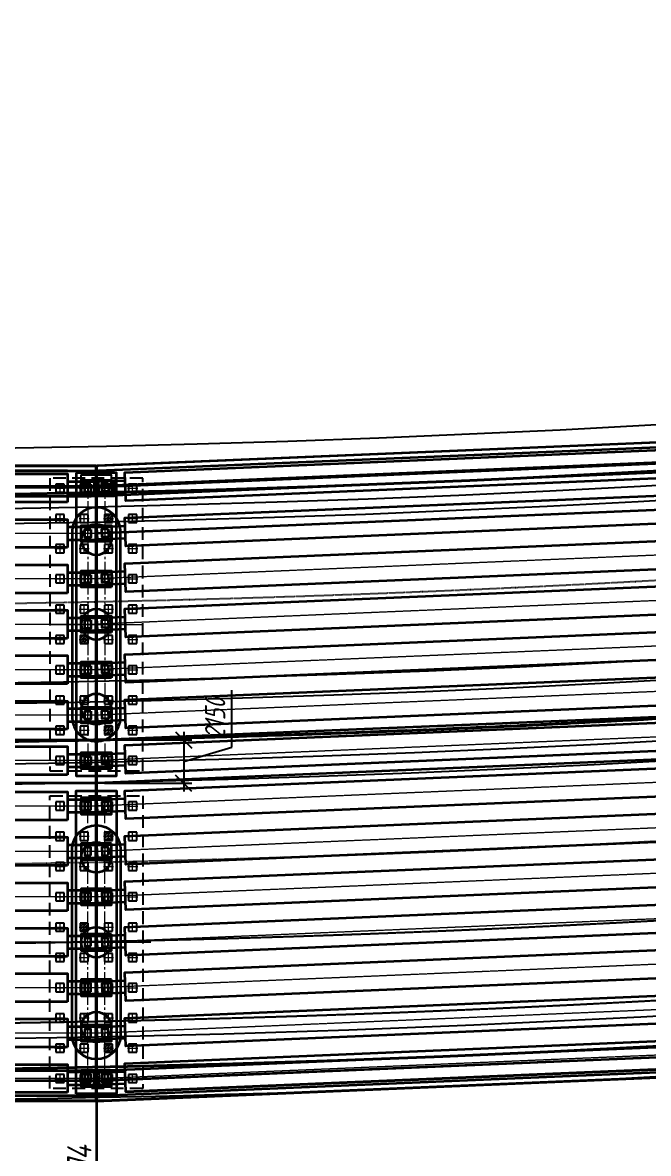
# Model space of a CAD drawing. Header units: millimetres. Extents: x 1864 to 10174863, y -4887456 to 5366151.
# Drawn here: x 6865944 to 6896950, y -3172701 to -3116681 of the extents above; entities that cross this region are included whole.
import ezdxf
from ezdxf import colors
from ezdxf.entities.mleader import LeaderData, LeaderLine
from ezdxf.math import Vec2, Vec3

# ---------------------------------------------------------------- set-up
doc = ezdxf.new("R2010")
doc.units = ezdxf.units.MM
for name, pattern in [('15-15', [6, 1.5, -3, 1.5]), ('DASHED', [7, 5, -2, 0]), ('невидимая', [9.525, 6.35, -3.175]), ('осевая', [2, 1.25, -0.25, 0.25, -0.25])]:
    doc.linetypes.add(name, pattern=pattern)
for name, color, linetype, lineweight in [('1-Бетон', 106, 'Continuous', 35), ('ИС_Выноски', 3, 'Continuous', 18), ('ИС_Ось', 3, 'осевая', 18)]:
    doc.layers.add(name, color=color, linetype=linetype, lineweight=lineweight)
doc.layers.add('_Defpoints', color=8, linetype='Continuous', plot=False)
for name, color, linetype in [('_Размер', 7, 'Continuous'), ('ИС_Невидимая', 4, 'невидимая'), ('Основное направление 30.05.Верх покрытия', 7, 'Continuous'), ('Основное направление 30.05.Ось трассы', 7, 'Continuous'), ('Ось_петли_новый план.Верх покрытия', 7, 'Continuous'), ('Петля 1 ось справа.Верх покрытия', 7, 'Continuous'), ('Штриховая', 7, 'Continuous')]:
    doc.layers.add(name, color=color, linetype=linetype)
doc.styles.add('0', font='isocpeur.ttf', dxfattribs={"width": 0.8, "oblique": 15})
doc.styles.add('ISOCPEUR', font='isocpeur.ttf', dxfattribs={"width": 0.8, "oblique": 15, "height": 2.5})
doc.dimstyles.new('М25', dxfattribs={"dimscale": 25, "dimtxt": 2.5, "dimasz": 2, "dimexe": 1, "dimexo": 1, "dimgap": 1, "dimtad": 1, "dimdec": 0, "dimtxsty": '0', "dimblk1": 'OBLIQUE', "dimblk2": 'OBLIQUE', "dimsah": 1, "dimcen": 2.5, "dimdle": 1, "dimclrd": 256, "dimclre": 256, "dimclrt": 256, "dimaunit": 1, "dimadec": 0, "dimazin": 0, "dimtfac": 0.75, "dimtdec": 0, "dimtmove": 1, "dimatfit": 2, "dimldrblk": 'OBLIQUE', "dimfxl": 1, "dimtolj": 1, "dimtzin": 0, "dimlwd": -1, "dimlwe": -1, "dimarcsym": 0})
doc.dimstyles.new('М400нов', dxfattribs={"dimscale": 400, "dimtxt": 2.5, "dimasz": 2, "dimexe": 1, "dimexo": 1, "dimgap": 0.8, "dimtad": 1, "dimdec": 0, "dimzin": 0, "dimdsep": 46, "dimtxsty": '0', "dimblk": 'OBLIQUE', "dimcen": 0.09, "dimdle": 1, "dimclrd": 256, "dimclre": 256, "dimclrt": 256, "dimadec": 4, "dimazin": 0, "dimtfac": 1, "dimtdec": 0, "dimtmove": 1, "dimatfit": 2, "dimfxl": 1, "dimtolj": 1, "dimtzin": 0, "dimlwd": -1, "dimarcsym": 0})
pattern_1 = [(176.87772, (55.16791, 0.97434), (-0.00518798, -0.09510861), [])]
pattern_2 = [(176.87772, (58.8343, 5.87307), (-0.00518798, -0.09510861), [])]
pattern_3 = [(176.87772, (51.01628, -1.1361), (-0.00518798, -0.09510861), [])]

# ---------------------------------------------------------------- blocks, each defined once
blk = doc.blocks.new('дорога план')
at = {"layer": 'Основное направление 30.05.Верх покрытия', "color": 84, "flags": 128}
for points in [[(-265125, 81028, 0.025264), (-191155, 52344, 0.186442), (374243, 80227)], [(-265125, 49916, 0.021366), (-200103, 25285, 0.038759), (-77769, -4898, 0.025058), (2819, -17929, 0.040644), (135520, -15696)]]:
    blk.add_lwpolyline(points, format="xyb", dxfattribs=at)
at = {"layer": 'Основное направление 30.05.Верх покрытия', "color": 6, "flags": 128}
for points in [[(-265125, 77743, 0.024838), (-192097, 49496, 0.186005), (374243, 76946)], [(-265125, 67192, 0.023497), (-195127, 40334, 0.184624), (374243, 66407)], [(-265125, 63916, 0.023087), (-196068, 37485, 0.184202), (374243, 63136)], [(-265125, 53180, 0.021762), (-199161, 28134, 0.038759), (-77278, -1938, 0.025058), (3012, -14935, 0.040649), (135241, -12708)]]:
    blk.add_lwpolyline(points, format="xyb", dxfattribs=at)
at = {"layer": 'Основное направление 30.05.Верх покрытия', "color": 5, "flags": 128}
for points in [[(-265125, 76921, 0.024735), (-192332, 48784, 0.185896), (374243, 76126)], [(374243, 67498, -0.184765), (-194813, 41283, -0.023634), (-265125, 68284, -0.023634)], [(-265125, 62822, 0.022954), (-196382, 36536, 0.184063), (374243, 62046)]]:
    blk.add_lwpolyline(points, format="xyb", dxfattribs=at)
at = {"layer": 'Основное направление 30.05.Ось трассы', "color": 1, "lineweight": 40, "flags": 128}
blk.add_lwpolyline([(-265125, 65117, 0.208487), (374243, 64335)], format="xyb", dxfattribs=at)
at = {"layer": 'Ось_петли_новый план.Верх покрытия', "color": 5, "linetype": 'DASHED', "flags": 128}
for points in [[(134781, -8031, -0.065719), (-77117, -1002)], [(135168, -11962, -0.065719), (-77764, -4899, -0.065719)]]:
    blk.add_lwpolyline(points, format="xyb", dxfattribs=at)
at = {"layer": 'Петля 1 ось справа.Верх покрытия', "color": 5, "linetype": '15-15', "flags": 128}
for points in [[(-265125, 72600, 0.024182), (-193572, 45033, 0.185328), (374243, 71810)], [(-265125, 58518, 0.022417), (-197623, 32786, 0.183514), (374243, 57743)]]:
    blk.add_lwpolyline(points, format="xyb", dxfattribs=at)
blk = doc.blocks.new('б33 план')
at = {"layer": '1-Бетон'}
blk.add_lwpolyline([(1400, 700), (31600, 700), (31600, -700), (1400, -700)], close=True, dxfattribs=at)
for points in [[(1400, 310), (0, 310), (0, -310), (1400, -310)], [(31600, 310), (33000, 310), (33000, -310), (31600, -310)]]:
    blk.add_lwpolyline(points, dxfattribs=at)
at = {"layer": 'ИС_Ось', "color": 3, "ltscale": 20}
for points in [[(0, 0), (33000, 0)], [(400, 310), (400, -310)], [(32600, 310), (32600, -310)]]:
    blk.add_lwpolyline(points, dxfattribs=at)
blk = doc.blocks.new('*U576')
at = {"rotation": 182.4098864728825}
blk.add_blockref('б33 план', (16485, 694), dxfattribs=at)
blk = doc.blocks.new('*U577')
at = {"layer": '_Defpoints', "color": 0, "linetype": 'ByBlock', "lineweight": -2, "transparency": 16777216}
for p in [(0, 0), (0, -2252), (0, -4504), (0, -6756), (0, -9008), (0, -11260), (0, -13512), (0, -15764), (0, -18016), (0, -20268), (0, -22520), (0, -24772), (0, -27024), (0, -29276)]:
    blk.add_blockref('*U576', p, dxfattribs=at)
blk = doc.blocks.new('*U574')
blk.add_blockref('б33 план', (-16500, 0))
blk = doc.blocks.new('*U575')
at = {"layer": '_Defpoints', "color": 0, "linetype": 'ByBlock', "lineweight": -2, "transparency": 16777216}
for p in [(0, 29250), (0, 27000), (0, 24750), (0, 22500), (0, 20250), (0, 18000), (0, 15750), (0, 13500), (0, 11250), (0, 9000), (0, 6750), (0, 4500), (0, 2250), (0, 0)]:
    blk.add_blockref('*U574', p, dxfattribs=at)
blk = doc.blocks.new('_None')
blk = doc.blocks.new('*U556')
at = {"layer": 'ИС_Ось', "ltscale": 500}
blk.add_lwpolyline([(0, 500), (0, -1000)], dxfattribs=at)
blk = doc.blocks.new('*U557')
at = {"color": 0, "linetype": 'ByBlock', "lineweight": -2, "transparency": 16777216}
for p in [(0, 0), (4200, 0), (8400, 0)]:
    blk.add_blockref('*U556', p, dxfattribs=at)
blk = doc.blocks.new('*U562')
at = {"layer": '1-Бетон'}
blk.add_circle((0, 0), 750, dxfattribs=at)
blk = doc.blocks.new('*U563')
at = {"layer": '1-Бетон', "color": 0, "linetype": 'ByBlock', "lineweight": -2, "transparency": 16777216}
for p in [(0, 0), (4200, 0), (8400, 0)]:
    blk.add_blockref('*U562', p, dxfattribs=at)
blk = doc.blocks.new('*U560')
at = {"layer": 'ИС_Ось', "ltscale": 500}
blk.add_line((0, -725), (0, 725), dxfattribs=at)
blk = doc.blocks.new('*U561')
at = {"layer": '1-Бетон', "color": 0, "linetype": 'ByBlock', "lineweight": -2, "transparency": 16777216}
for p in [(0, 0), (2250, 0), (4500, 0), (6750, 0), (9000, 0), (11250, 0), (13500, 0)]:
    blk.add_blockref('*U560', p, dxfattribs=at)
blk = doc.blocks.new('*U558')
at = {"layer": '1-Бетон'}
blk.add_circle((0, 0), 750, dxfattribs=at)
blk = doc.blocks.new('*U559')
at = {"layer": '1-Бетон', "color": 0, "linetype": 'ByBlock', "lineweight": -2, "transparency": 16777216}
for p in [(0, 0), (4200, 0), (8400, 0)]:
    blk.add_blockref('*U558', p, dxfattribs=at)
blk = doc.blocks.new('*U554')
at = {"layer": 'ИС_Ось', "ltscale": 500}
blk.add_line((0, -725), (0, 725), dxfattribs=at)
blk = doc.blocks.new('*U555')
at = {"layer": '1-Бетон', "color": 0, "linetype": 'ByBlock', "lineweight": -2, "transparency": 16777216}
for p in [(0, 0), (2250, 0), (4500, 0), (6750, 0), (9000, 0), (11250, 0), (13500, 0)]:
    blk.add_blockref('*U554', p, dxfattribs=at)
blk = doc.blocks.new('_OBLIQUE')
at = {"color": 0, "linetype": 'ByBlock', "lineweight": -2}
blk.add_line((0.5, 0.5), (-0.5, -0.5), dxfattribs=at)
blk = doc.blocks.new('*D612')
at = {"layer": '_Defpoints', "color": 2, "transparency": 16777216}
for p, q in [((17298, 13288), (15748, 13288)), ((15773, 13074), (15773, 13313)), ((17273, 13074), (17273, 13313))]:
    blk.add_line(p, q, dxfattribs=at)
at = {"layer": 'Defpoints', "color": 0, "transparency": 16777216}
for p in [(15773, 13288), (15773, 13049), (17273, 13049)]:
    blk.add_point(p, dxfattribs=at)
at = {"layer": '_Defpoints', "color": 2, "transparency": 16777216, "xscale": 50, "yscale": 50, "zscale": 50}
for p, rotation in [((15773, 13288), 180.0000242058169), ((17273, 13288), 2.420581687090361e-05)]:
    blk.add_blockref('_OBLIQUE', p, dxfattribs=dict(at, rotation=rotation))
at = {"layer": '_Defpoints', "color": 2, "transparency": 16777216, "insert": (16523, 13344), "char_height": 62.5, "attachment_point": 5, "rotation": 0, "style": '0'}
blk.add_mtext('\\A1;1500', dxfattribs=at)
blk = doc.blocks.new('*D613')
at = {"layer": '_Defpoints', "color": 2, "transparency": 16777216}
for p, q in [((17298, 13049), (17422, 13049)), ((17397, 13074), (17397, 12224)), ((17298, 12249), (17422, 12249))]:
    blk.add_line(p, q, dxfattribs=at)
at = {"layer": 'Defpoints', "color": 0, "transparency": 16777216}
for p in [(17273, 13049), (17273, 12249), (17397, 12249)]:
    blk.add_point(p, dxfattribs=at)
at = {"layer": '_Defpoints', "color": 2, "transparency": 16777216, "xscale": 50, "yscale": 50, "zscale": 50}
for p, rotation in [((17397, 13049), 90), ((17397, 12249), 270)]:
    blk.add_blockref('_OBLIQUE', p, dxfattribs=dict(at, rotation=rotation))
at = {"layer": '_Defpoints', "color": 2, "transparency": 16777216, "insert": (17341, 12649), "char_height": 62.5, "attachment_point": 5, "rotation": 90, "style": '0'}
blk.add_mtext('\\A1;800', dxfattribs=at)
blk = doc.blocks.new('*U586')
at = {"layer": 'ИС_Невидимая', "ltscale": 20}
blk.add_lwpolyline([(-0.2, -0.2), (0.2, -0.2), (0.2, 0.2), (-0.2, 0.2), (-0.2, -0.2)], dxfattribs=at)
at = {"layer": 'ИС_Ось', "ltscale": 50}
for points in [[(-0.25, 0), (0.25, 0)], [(0, -0.25), (0, 0.25)]]:
    blk.add_lwpolyline(points, dxfattribs=at)
blk = doc.blocks.new('*U587')
at = {"color": 0, "linetype": 'ByBlock', "lineweight": -2, "transparency": 16777216}
for p in [(0, 0), (1.2, 0), (2.4, 0), (3.6, 0), (0, -1.5), (1.2, -1.5), (2.4, -1.5), (3.6, -1.5), (0, -3), (1.2, -3), (2.4, -3), (3.6, -3), (0, -4.5), (1.2, -4.5), (2.4, -4.5), (3.6, -4.5), (0, -6), (1.2, -6), (2.4, -6), (3.6, -6), (0, -7.5), (1.2, -7.5), (2.4, -7.5), (3.6, -7.5), (0, -9), (1.2, -9), (2.4, -9), (3.6, -9), (0, -10.5), (1.2, -10.5), (2.4, -10.5), (3.6, -10.5), (0, -12), (1.2, -12), (2.4, -12), (3.6, -12), (0, -13.5), (1.2, -13.5), (2.4, -13.5), (3.6, -13.5)]:
    blk.add_blockref('*U586', p, dxfattribs=at)
blk = doc.blocks.new('*U600')
at = {"layer": 'ИС_Невидимая', "ltscale": 20}
blk.add_lwpolyline([(-0.2, -0.2), (0.2, -0.2), (0.2, 0.2), (-0.2, 0.2), (-0.2, -0.2)], dxfattribs=at)
at = {"layer": 'ИС_Ось', "ltscale": 50}
for points in [[(-0.25, 0), (0.25, 0)], [(0, -0.25), (0, 0.25)]]:
    blk.add_lwpolyline(points, dxfattribs=at)
blk = doc.blocks.new('*U601')
at = {"color": 0, "linetype": 'ByBlock', "lineweight": -2, "transparency": 16777216}
for p in [(0, 0), (1.2, 0), (2.4, 0), (3.6, 0), (0, -1.5), (1.2, -1.5), (2.4, -1.5), (3.6, -1.5), (0, -3), (1.2, -3), (2.4, -3), (3.6, -3), (0, -4.5), (1.2, -4.5), (2.4, -4.5), (3.6, -4.5), (0, -6), (1.2, -6), (2.4, -6), (3.6, -6), (0, -7.5), (1.2, -7.5), (2.4, -7.5), (3.6, -7.5), (0, -9), (1.2, -9), (2.4, -9), (3.6, -9), (0, -10.5), (1.2, -10.5), (2.4, -10.5), (3.6, -10.5), (0, -12), (1.2, -12), (2.4, -12), (3.6, -12), (0, -13.5), (1.2, -13.5), (2.4, -13.5), (3.6, -13.5)]:
    blk.add_blockref('*U600', p, dxfattribs=at)
blk = doc.blocks.new('св поле кальм пл')
at = {"layer": 'Штриховая'}
h = blk.add_hatch(dxfattribs=at)
h.set_pattern_fill('ANSI31', color=256, scale=0.03)
h.set_pattern_definition(pattern_2)
h.paths.add_polyline_path([(-12.408, 33.801), (-12.675, 34.099), (-12.972, 33.832), (-12.705, 33.534)])
h = blk.add_hatch(dxfattribs=at)
h.set_pattern_fill('ANSI31', color=256, scale=0.03)
h.set_pattern_definition(pattern_1)
h.paths.add_polyline_path([(-16.074, 28.902), (-16.341, 29.2), (-16.639, 28.933), (-16.372, 28.635)])
h = blk.add_hatch(dxfattribs=at)
h.set_pattern_fill('ANSI31', color=256, scale=0.03)
h.set_pattern_definition(pattern_3)
h.paths.add_polyline_path([(-20.226, 26.792), (-20.493, 27.089), (-20.79, 26.822), (-20.523, 26.525)])
h = blk.add_hatch(dxfattribs=at)
h.set_pattern_fill('ANSI31', color=256, scale=0.03)
h.set_pattern_definition(pattern_3)
h.paths.add_polyline_path([(-24.432, 23.02), (-24.699, 23.318), (-24.402, 23.585), (-24.135, 23.287)])
h = blk.add_hatch(dxfattribs=at)
h.set_pattern_fill('ANSI31', color=256, scale=0.03)
h.set_pattern_definition(pattern_1)
h.paths.add_polyline_path([(-26.982, 19.123), (-27.249, 19.42), (-26.951, 19.687), (-26.684, 19.39)])
h = blk.add_hatch(dxfattribs=at)
h.set_pattern_fill('ANSI31', color=256, scale=0.03)
h.set_pattern_definition(pattern_2)
h.paths.add_polyline_path([(-32.251, 16.011), (-32.518, 16.309), (-32.22, 16.576), (-31.953, 16.278)])
at = {"layer": 'ИС_Невидимая', "ltscale": 0.1}
for points in [[(-9.265, 32.992), (-20.061, 23.313), (-23.132, 26.738), (-12.336, 36.417), (-9.265, 32.992)], [(-31.788, 12.799), (-20.992, 22.478), (-24.063, 25.903), (-34.859, 16.224), (-31.788, 12.799)]]:
    blk.add_lwpolyline(points, dxfattribs=at)
at = {"layer": 'ИС_Ось', "color": 1, "ltscale": 500}
blk.add_line((-21.595, 24.087), (-22.529, 25.129), dxfattribs=at)
at = {"layer": 'ИС_Ось', "color": 1, "lineweight": 40, "ltscale": 2, "true_color": 0xff0000, "flags": 128}
blk.add_lwpolyline([(34.634, -46.806, 0.046583), (-64.636, 63.963, 0.046583)], format="xyb", dxfattribs=at)
at = {"layer": 'ИС_Ось', "color": 1, "ltscale": 500}
for points in [[(-10.801, 34.705), (-21.989, 24.674)], [(-14.663, 28.152), (-17.734, 31.577)], [(-33.324, 14.512), (-22.136, 24.542)], [(-26.39, 17.639), (-29.461, 21.064)]]:
    blk.add_lwpolyline(points, dxfattribs=at)
at = {"color": 1, "rotation": 131.8774809}
for name, p in [('*U601', (-20.023, 24.019)), ('*U587', (-31.75, 13.505))]:
    blk.add_blockref(name, p, dxfattribs=at)
blk = doc.blocks.new('*D416')
at = {"layer": '1-Бетон', "transparency": 16777216}
blk.add_line((6933750, -3141932), (6934314, -3147451), dxfattribs=at)
blk.add_solid([(6934447, -3147438), (6934182, -3147465), (6934396, -3148247)], dxfattribs=at)
at = {"layer": 'Defpoints', "color": 0, "transparency": 16777216}
for p in [(6853074, -2352391), (6934396, -3148247)]:
    blk.add_point(p, dxfattribs=at)
at = {"layer": '1-Бетон', "transparency": 16777216, "insert": (6934808, -3144210), "char_height": 1000, "attachment_point": 5, "rotation": 275.8344, "style": '0'}
blk.add_mtext('\\A1;R800000', dxfattribs=at)
blk = doc.blocks.new('*D618')
at = {"layer": '_Размер', "transparency": 16777216}
for p, q in [((6876304, -3152579), (6876304, -3149751)), ((6873924, -3151819), (6873924, -3154767)), ((6873924, -3153293), (6876304, -3152579))]:
    blk.add_line(p, q, dxfattribs=at)
at = {"layer": '_Размер', "lineweight": -2, "transparency": 16777216}
for p, q in [((6869997, -3152219), (6874324, -3152219)), ((6869997, -3154367), (6874324, -3154367))]:
    blk.add_line(p, q, dxfattribs=at)
at = {"layer": 'Defpoints', "color": 0, "transparency": 16777216}
for p in [(6869597, -3152219), (6869597, -3154367), (6873924, -3154367)]:
    blk.add_point(p, dxfattribs=at)
at = {"layer": '_Размер', "transparency": 16777216, "xscale": 800, "yscale": 800, "zscale": 800}
for p, rotation in [((6873924, -3152219), 90), ((6873924, -3154367), 270)]:
    blk.add_blockref('_OBLIQUE', p, dxfattribs=dict(at, rotation=rotation))
at = {"layer": '_Размер', "transparency": 16777216, "insert": (6875484, -3151165), "char_height": 1000, "attachment_point": 5, "rotation": 90, "style": '0'}
blk.add_mtext('\\A1;2150', dxfattribs=at)
blk = doc.blocks.new('мост план кальмиус')
at = {"layer": '1-Бетон'}
for points in [[(-73548, 17251), (-48683.5, 15114.9), (-16232.3, 13749.2), (16229.7, 13749.2), (48680.9, 15114.9), (73545.4, 17251)], [(15099.2, 13499.2), (-16237.5, 13499.2), (-48699.5, 14865.4), (-73548, 17000.1)], [(-15101.7, 13499.2), (16235, 13499.2), (48696.9, 14865.4), (73545.4, 17000.1)], [(73545.4, -14060.2), (50585.4, -16032.6), (16888.5, -17450.8), (-16891.1, -17450.8), (-50587.9, -16032.6), (-73548, -14060.2)], [(-73548, -14311.1), (-50603.9, -16282.2), (-16896.3, -17700.8), (16893.8, -17700.8), (50601.3, -16282.2), (73545.4, -14311.1)], [(16507.4, -16700.8), (49479.2, -15336.1)], [(17990.5, -17254.3), (48163.8, -15984.4)], [(15098.3, -17300.8), (-15101.7, -17300.8)]]:
    blk.add_lwpolyline(points, dxfattribs=at)
at = {"layer": '1-Бетон', "color": 4}
for points in [[(-15101.7, 12749.2), (16250.7, 12749.2), (48744.8, 14116.7), (73545.4, 16247.3)], [(-15101.7, 12249.2), (16261.3, 12249.2), (48776.7, 13617.6), (73545.4, 15745.5)], [(16548.7, 13762.7), (49519.5, 15137.6), (49519.5, -16327.7), (16893.8, -17700.8), (16548.7, -17700), (16548.7, 13762.7)], [(-16501.3, 13750), (16498.7, 13750), (16498.7, -17700), (-16501.3, -17700), (-16501.3, 13750)], [(16498.7, 13750), (-16501.3, 13750)], [(49678, 11791.2), (16561.8, 10397.5)], [(16548.7, 171.2), (49520.6, 1534.1)], [(-16500.4, 170.2), (16497.8, 170.1)], [(49520.5, -587.4), (16548.7, -1975.8)], [(16498.7, -1975.8), (-16501.3, -1975)], [(-15101.7, -16200.8), (16862.2, -16200.8), (50505.5, -14784.9), (73545.4, -12805.6)], [(-15101.7, -16700.8), (16872.7, -16700.8), (50537.5, -15284), (73545.4, -13307.4)]]:
    blk.add_lwpolyline(points, dxfattribs=at)
at = {"layer": '1-Бетон', "color": 3}
for points in [[(15522.6, 13398.9), (15522.6, -1601.1), (17522.7, -1601.1), (17522.7, 13398.9)], [(15522.4, -17351.6), (15522.8, -2351.4), (17522.9, -2350.4), (17522.5, -17350.6)]]:
    blk.add_lwpolyline(points, close=True, dxfattribs=at)
at = {"layer": '1-Бетон', "color": 5}
for points in [[(17273.3, 12249.2), (15773.3, 12249.2), (15773.3, 13049.2), (17273.3, 13049.2), (17273.3, 12249.2)], [(17102.8, 12885.2), (17119.7, 12485.6), (16819.9, 12473), (16803.1, 12872.6), (17102.8, 12885.2)], [(16248.3, 12849.2), (16248.3, 12449.2), (15948.3, 12449.2), (15948.3, 12849.2), (16248.3, 12849.2)], [(17273.3, 9999.2), (15773.3, 9999.2), (15773.3, 10799.2), (17273.3, 10799.2), (17273.3, 9999.2)], [(16248.3, 10599.2), (16248.3, 10199.2), (15948.3, 10199.2), (15948.3, 10599.2), (16248.3, 10599.2)], [(17102.8, 10635.2), (17119.7, 10235.6), (16819.9, 10223), (16803.1, 10622.6), (17102.8, 10635.2)], [(17273.3, 7749.2), (15773.3, 7749.2), (15773.3, 8549.2), (17273.3, 8549.2), (17273.3, 7749.2)], [(16248.3, 8349.2), (16248.3, 7949.2), (15948.3, 7949.2), (15948.3, 8349.2), (16248.3, 8349.2)], [(17102.8, 8385.2), (17119.7, 7985.6), (16819.9, 7973), (16803.1, 8372.6), (17102.8, 8385.2)], [(17273.3, 5498.9), (15773.3, 5498.9), (15773.3, 6298.9), (17273.3, 6298.9), (17273.3, 5498.9)], [(16248.3, 6098.9), (16248.3, 5698.9), (15948.3, 5698.9), (15948.3, 6098.9), (16248.3, 6098.9)], [(17102.8, 6134.9), (17119.7, 5735.2), (16819.9, 5722.6), (16803.1, 6122.2), (17102.8, 6134.9)], [(17273.3, 3249.2), (15773.3, 3249.2), (15773.3, 4049.2), (17273.3, 4049.2), (17273.3, 3249.2)], [(16248.3, 3849.2), (16248.3, 3449.2), (15948.3, 3449.2), (15948.3, 3849.2), (16248.3, 3849.2)], [(17102.8, 3885.2), (17119.7, 3485.6), (16819.9, 3473), (16803.1, 3872.6), (17102.8, 3885.2)], [(17273.3, 999.2), (15773.3, 999.2), (15773.3, 1799.2), (17273.3, 1799.2), (17273.3, 999.2)], [(16248.3, 1599.2), (16248.3, 1199.2), (15948.3, 1199.2), (15948.3, 1599.2), (16248.3, 1599.2)], [(17102.8, 1635.2), (17119.7, 1235.6), (16819.9, 1223), (16803.1, 1622.6), (17102.8, 1635.2)], [(17273.3, -1250.8), (15773.3, -1250.8), (15773.3, -450.8), (17273.3, -450.8), (17273.3, -1250.8)], [(16248.3, -650.8), (16248.3, -1050.8), (15948.3, -1050.8), (15948.3, -650.8), (16248.3, -650.8)], [(17102.8, -614.8), (17119.7, -1014.4), (16819.9, -1027), (16803.1, -627.4), (17102.8, -614.8)], [(17273.3, -2700.5), (15773.3, -2700.5), (15773.3, -3500.5), (17273.3, -3500.5), (17273.3, -2700.5)], [(16248.3, -3300.5), (16248.3, -2900.5), (15948.3, -2900.5), (15948.3, -3300.5), (16248.3, -3300.5)], [(17119.7, -3290.2), (17102.8, -2890.6), (16803.1, -2903.2), (16819.9, -3302.8), (17119.7, -3290.2)], [(17273.3, -4950.8), (15773.3, -4950.8), (15773.3, -5750.8), (17273.3, -5750.8), (17273.3, -4950.8)], [(16248.3, -5550.8), (16248.3, -5150.8), (15948.3, -5150.8), (15948.3, -5550.8), (16248.3, -5550.8)], [(17119.7, -5540.5), (17102.8, -5140.8), (16803.1, -5153.4), (16819.9, -5553.1), (17119.7, -5540.5)], [(17273.3, -7200.8), (15773.3, -7200.8), (15773.3, -8000.8), (17273.3, -8000.8), (17273.3, -7200.8)], [(16248.3, -7800.8), (16248.3, -7400.8), (15948.3, -7400.8), (15948.3, -7800.8), (16248.3, -7800.8)], [(17119.7, -7790.5), (17102.8, -7390.8), (16803.1, -7403.4), (16819.9, -7803.1), (17119.7, -7790.5)], [(17273.3, -11700.8), (15773.3, -11700.8), (15773.3, -12500.8), (17273.3, -12500.8), (17273.3, -11700.8)], [(16248.3, -12300.8), (16248.3, -11900.8), (15948.3, -11900.8), (15948.3, -12300.8), (16248.3, -12300.8)], [(17119.7, -12290.5), (17102.8, -11890.8), (16803.1, -11903.4), (16819.9, -12303.1), (17119.7, -12290.5)], [(17273.3, -13950.8), (15773.3, -13950.8), (15773.3, -14750.8), (17273.3, -14750.8), (17273.3, -13950.8)], [(16248.3, -14550.8), (16248.3, -14150.8), (15948.3, -14150.8), (15948.3, -14550.8), (16248.3, -14550.8)], [(17119.7, -14540.5), (17102.8, -14140.8), (16803.1, -14153.4), (16819.9, -14553.1), (17119.7, -14540.5)], [(17273.3, -16200.8), (15773.3, -16200.8), (15773.3, -17000.8), (17273.3, -17000.8), (17273.3, -16200.8)], [(16248.3, -16800.8), (16248.3, -16400.8), (15948.3, -16400.8), (15948.3, -16800.8), (16248.3, -16800.8)], [(17119.7, -16790.5), (17102.8, -16390.8), (16803.1, -16403.4), (16819.9, -16803.1), (17119.7, -16790.5)]]:
    blk.add_lwpolyline(points, dxfattribs=at)
at = {"layer": '1-Бетон', "elevation": -5778.2}
for points in [[(15323.3, 10498.5), (15323.3, 1298.6, 0.9958479), (17723.3, 1298.6), (17723.3, 10498.5, 0.9958479)], [(15323.3, -14451.1), (15323.3, -5251.1, -0.9958479), (17723.3, -5251.1), (17723.3, -14451.1, -0.9958479)]]:
    blk.add_lwpolyline(points, format="xyb", close=True, dxfattribs=at)
at = {"layer": '1-Бетон', "color": 5, "elevation": 5778.2}
for points in [[(17273.3, -9451.8), (15773.3, -9451.8), (15773.3, -10251.8), (17273.3, -10251.8), (17273.3, -9451.8)], [(16248.3, -10051.8), (16248.3, -9651.8), (15948.3, -9651.8), (15948.3, -10051.8), (16248.3, -10051.8)], [(17119.7, -10041.5), (17102.8, -9641.8), (16803.1, -9654.4), (16819.9, -10054.1), (17119.7, -10041.5)]]:
    blk.add_lwpolyline(points, dxfattribs=at)
at = {"layer": '1-Бетон', "color": 1}
blk.add_arc((0, 800001.4), 800001.4, 266.0846828, 273.2466191, dxfattribs=at)
at = {"layer": '_Defpoints'}
blk.add_lwpolyline([(48104.4, 14690.3), (17930.6, 13420.5)], dxfattribs=at)
at = {"layer": '_Defpoints', "color": 2}
for points in [[(16398.3, 12999.2), (16398.3, 12299.2), (15798.3, 12299.2), (15798.3, 12999.2)], [(17245.5, 13041.3), (17274.9, 12342), (16675.5, 12316.7), (16646, 13016.1)], [(17275.8, -16934), (17246.4, -16234.7), (16646.9, -16259.9), (16676.4, -16959.3)], [(16398.3, -16950.8), (16398.3, -16250.8), (15798.3, -16250.8), (15798.3, -16950.8)]]:
    blk.add_lwpolyline(points, close=True, dxfattribs=at)
at = {"layer": 'ИС_Ось', "color": 1, "ltscale": 500}
blk.add_line((15823.3, -1975.8), (17223.3, -1975.8), dxfattribs=at)
for points in [[(16523.3, 13673.1), (16523.3, -1877.1)], [(16523.3, -17624.6), (16523.3, -2074.4)], [(13823.3, -9850.5), (19223.3, -9850.5)]]:
    blk.add_lwpolyline(points, dxfattribs=at)
at = {"layer": 'ИС_Ось', "ltscale": 500, "elevation": 5778.2}
for points in [[(16098.3, 12999.2), (16098.3, -1200.8)], [(16098.3, -16951.8), (16098.3, -2751.8)]]:
    blk.add_lwpolyline(points, dxfattribs=at)
at = {"layer": 'ИС_Ось', "ltscale": 500}
for points in [[(16948.3, 12999.2), (16948.3, -1200.8)], [(16948.3, -16951.8), (16948.3, -2751.8)]]:
    blk.add_lwpolyline(points, dxfattribs=at)
at = {"xscale": -1.000000000000002, "rotation": 90}
blk.add_blockref('*U557', (16273.3, 10098.9), dxfattribs=at)
at = {"layer": '1-Бетон', "color": 1, "xscale": 999.9999999999994, "yscale": 999.9999999999994, "zscale": 999.9999999999994, "rotation": 228.1225190970572}
blk.add_blockref('св поле кальм пл', (-16526.7, -1975.8), dxfattribs=at)
at = {"layer": '1-Бетон', "xscale": -1.000000000000002, "rotation": 90}
for name, p in [('*U561', (16523.3, 12649.2)), ('*U563', (16523.3, 10098.9))]:
    blk.add_blockref(name, p, dxfattribs=at)
at = {"layer": '1-Бетон', "rotation": 90}
for name, p in [('*U555', (16523.3, -16600.5)), ('*U559', (16523.3, -14050.5))]:
    blk.add_blockref(name, p, dxfattribs=at)
at = {"layer": '_Defpoints'}
blk.add_blockref('*U577', (33047.1, 13356), dxfattribs=at)
at = {"layer": '_Defpoints', "rotation": 180}
blk.add_blockref('*U575', (-1.7, 12649.2), dxfattribs=at)
at = {"layer": '_Defpoints', "color": 2}
for base, p2, angle, picture, middle in [((15773.3, 13287.7), (15773.3, 13049.2), 180.00002, '*D612', (16523.3, 13344)), ((17396.9, 12249.2), (17273.3, 12249.2), 90.00002, '*D613', (17340.6, 12649.2))]:
    dim = blk.add_linear_dim(base=base, p1=(17273.3, 13049.2), p2=p2, angle=angle, dimstyle='М25', override={"dimclrd": 2, "dimclre": 2, "dimclrt": 2}, dxfattribs=at)
    dim.commit()
    dim.dimension.update_dxf_attribs({"geometry": picture, "text_midpoint": middle})
at = {"layer": 'ИС_Выноски'}
ml = blk.add_multileader_mtext('Standard', dxfattribs=at)
ml.set_content('Ось опоры ОП4 \\PПК 70+71,19', color=256, style='ISOCPEUR')
ml.set_leader_properties(color=256, linetype='ByLayer')
ml.set_arrow_properties(name='NONE')
ml.build(insert=Vec2(0, 0))
ml.multileader.update_dxf_attribs({"text_left_attachment_type": 6, "text_right_attachment_type": 6, "dogleg_length": 0.36, "arrow_head_size": 600, "scale": 200})
ctx = ml.context
ctx.base_point, ctx.scale, ctx.char_height, ctx.arrow_head_size, ctx.landing_gap_size, ctx.plane_origin, ctx.plane_x_axis, ctx.plane_y_axis = Vec3(16523.3, -29240.8), 200, 1200, 600, 125, Vec3(23519, -10788.8), Vec3(0, 1), Vec3(-1, 0)
ctx.left_attachment, ctx.right_attachment, ctx.text_align_type = 6, 6, 1
notes = []
notes.append((ctx, [(1, (1, 1, 0), (16523.3, -19450.7), (0, -1), 161, [(1, [(16523.3, -17624.6)], 0, [])])]))
ctx.mtext.insert, ctx.mtext.text_direction, ctx.mtext.rotation, ctx.mtext.width, ctx.mtext.alignment, ctx.mtext.flow_direction = Vec3(15083.3, -24426.3), Vec3(0, 1), 1.5707963, 10889.447, 2, 5
for ctx, leaders in notes:
    for number, flags, end, landing, length, lines in leaders:
        leader = LeaderData()
        leader.index, (leader.has_last_leader_line, leader.has_dogleg_vector, leader.attachment_direction) = number, flags
        leader.last_leader_point, leader.dogleg_vector, leader.dogleg_length = Vec3(end), Vec3(landing), length
        for number, points, colour, breaks in lines:
            line = LeaderLine()
            line.index, line.vertices, line.color, line.breaks = number, Vec3.list(points), colors.encode_raw_color(colour), breaks
            leader.lines.append(line)
        ctx.leaders.append(leader)

msp = doc.modelspace()

# ---------------------------------------------------------------- linework, layer by layer
at = {"layer": 'Основное направление 30.05.Ось трассы', "color": 2, "lineweight": 40, "true_color": 0xf1eb1f, "flags": 128}
for points in [[(6538152.9, -3074454.3, 0.2084872), (7167730.2, -3074569.3, 0.2084872)], [(6526779.3, -3100531.9, 0.2084872), (7179094.2, -3100651.2, 0.2084872)]]:
    msp.add_lwpolyline(points, format="xyb", dxfattribs=at)
at = {"layer": 'Основное направление 30.05.Ось трассы', "color": 1, "lineweight": 40, "flags": 128}
msp.add_lwpolyline([(6533255.7, -3085682.8, 0.2084872), (7172623.4, -3085799.6)], format="xyb", dxfattribs=at)

# ---------------------------------------------------------------- block references
at = {"rotation": 0.05956409231201451}
msp.add_blockref('дорога план', (6798447.8, -3150523.7), dxfattribs=at)
at = {"layer": '1-Бетон'}
msp.add_blockref('мост план кальмиус', (6853073.5, -3152391.2), dxfattribs=at)

# ---------------------------------------------------------------- dimensions: what is measured, and where the dimension line sits
dim = msp.add_radius_dim(center=(6853073.5, -2352391.2), mpoint=(6934395.8, -3148247.2), dimstyle='М400нов', override={"dimsah": 1}, dxfattribs=at)
dim.commit()
dim.dimension.update_dxf_attribs({"geometry": '*D416', "text_midpoint": (6933991.8, -3144293.8), "dimtype": 164})
at = {"layer": '_Размер'}
dim = msp.add_linear_dim(base=(6873923.7531, -3154366.9873), p1=(6869596.8121, -3152218.5358), p2=(6869596.8121, -3154366.9873), angle=90, dimstyle='М400нов', override={"dimrnd": 10}, dxfattribs=at)
dim.commit()
dim.dimension.update_dxf_attribs({"geometry": '*D618', "text_midpoint": (6875483.7531, -3152258.7615)})

doc.saveas('drawing.dxf')
